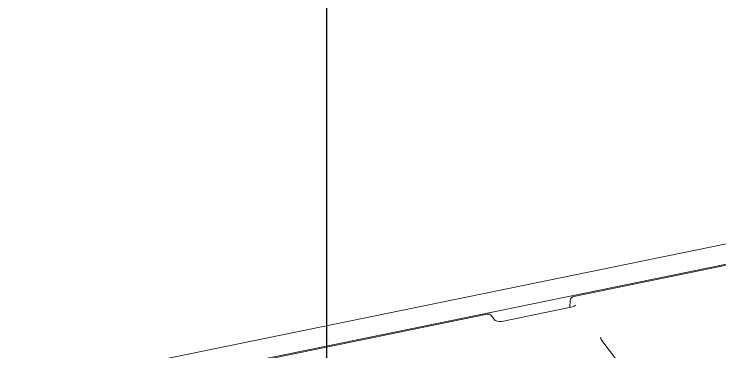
# Model space of a CAD drawing. Header units: millimetres. Extents: x 4267 to 8467, y 166 to 3136.
# Drawn here: x 5139.8 to 5216.2, y 2014.6 to 2051.1 of the extents above; entities that cross this region are included whole.
import ezdxf

# ---------------------------------------------------------------- set-up
doc = ezdxf.new("R2010")
doc.units = ezdxf.units.MM
doc.styles.get("Standard").update_dxf_attribs({"font": 'SimSun.ttf'})
doc.dimstyles.new('ISO-25', dxfattribs={"dimtxt": 2.5, "dimasz": 2.5, "dimexe": 1.25, "dimexo": 0.625, "dimtad": 1, "dimtxsty": 'Standard', "dimcen": 2.5, "dimadec": 0, "dimazin": 0, "dimtfac": 1, "dimtmove": 0, "dimatfit": 3, "dimfxl": 1, "dimarcsym": 0})

msp = doc.modelspace()

# ---------------------------------------------------------------- linework, layer by layer
at = {"linetype": 'Continuous', "lineweight": 5}
for p, q in [((5135.581, 2009.621, 326.374), (5554.128, 2095.268, 326.374)), ((5137.031, 2007.715, 326.374), (5555.578, 2093.362, 326.374)), ((5232.557, 2027.147, 326.374), (5200.397, 2020.566, 326.374)), ((5200.033, 2020.154, 326.374), (5199.972, 2019.378, 326.374)), ((5200.284, 2019.442, 326.374), (5192.596, 2017.869, 326.374)), ((5191.033, 2018.65, 326.374), (5137.551, 2007.706, 326.374)), ((5191.851, 2018.003, 326.374), (5191.488, 2018.479, 326.374)), ((5214.069, 2001.857, 326.374), (5203.457, 2015.8, 326.374))]:
    msp.add_line(p, q, dxfattribs=at)
for points in [[(5200.448, 2019.498), (5200.452, 2019.5, 0.002216), (5200.456, 2019.502, 0.002247), (5200.46, 2019.504, 0.002274), (5200.464, 2019.507, 0.002293), (5200.468, 2019.509, 0.002317), (5200.472, 2019.512, 0.002341), (5200.476, 2019.514, 0.002366), (5200.48, 2019.516, 0.00239), (5200.484, 2019.519, 0.002416), (5200.488, 2019.521, 0.002441), (5200.491, 2019.524, 0.002469), (5200.495, 2019.526, 0.002495), (5200.499, 2019.529, 0.002523), (5200.502, 2019.531, 0.00255), (5200.506, 2019.534, 0.00258), (5200.509, 2019.536, 0.002608), (5200.512, 2019.539, 0.002639), (5200.516, 2019.542, 0.002668), (5200.519, 2019.544, 0.0027), (5200.522, 2019.547, 0.00273), (5200.526, 2019.55, 0.002762), (5200.529, 2019.552, 0.002792), (5200.532, 2019.555, 0.002828), (5200.535, 2019.558, 0.002866), (5200.538, 2019.56, 0.002893), (5200.541, 2019.563, 0.002909), (5200.544, 2019.566, 0.00297), (5200.546, 2019.569, 0.003065), (5200.549, 2019.572, 0.003016), (5200.552, 2019.574, 0.002848), (5200.555, 2019.577, 0.003179), (5200.557, 2019.58, 0.003839), (5200.56, 2019.583, 0.002956), (5200.562, 2019.586, 0.001024), (5200.565, 2019.588, 0.004225), (5200.567, 2019.592, 0.007442), (5200.571, 2019.597, 0.003713), (5200.577, 2019.604, 0.001986)], [(5200.48, 2019.517), (5200.482, 2019.519, 0.001636), (5200.484, 2019.52, 0.00165), (5200.486, 2019.522, 0.001664), (5200.488, 2019.523, 0.001675), (5200.49, 2019.525, 0.001688), (5200.492, 2019.527, 0.001701), (5200.494, 2019.528, 0.001714), (5200.496, 2019.53, 0.001727), (5200.498, 2019.532, 0.00174), (5200.5, 2019.533, 0.001753), (5200.502, 2019.535, 0.001767), (5200.504, 2019.536, 0.001781), (5200.506, 2019.538, 0.001795), (5200.507, 2019.54, 0.001808), (5200.509, 2019.541, 0.001823), (5200.511, 2019.543, 0.001837), (5200.513, 2019.545, 0.001852), (5200.515, 2019.546, 0.001866), (5200.516, 2019.548, 0.001881), (5200.518, 2019.55, 0.001896), (5200.52, 2019.551, 0.001911), (5200.522, 2019.553, 0.001924), (5200.523, 2019.555, 0.001941), (5200.525, 2019.556, 0.00196), (5200.527, 2019.558, 0.001971), (5200.528, 2019.56, 0.001974), (5200.53, 2019.562, 0.002007), (5200.531, 2019.563, 0.002064), (5200.533, 2019.565, 0.002022), (5200.534, 2019.567, 0.001902), (5200.536, 2019.569, 0.002115), (5200.537, 2019.57, 0.002543), (5200.539, 2019.572, 0.001948), (5200.54, 2019.574, 0.000672), (5200.542, 2019.575, 0.002773), (5200.543, 2019.577, 0.004845), (5200.546, 2019.581, 0.0024), (5200.549, 2019.585, 0.001279)], [(5200.577, 2019.604), (5200.573, 2019.601, 0.003229), (5200.57, 2019.599, 0.003243), (5200.566, 2019.597, 0.003255), (5200.563, 2019.595, 0.003265), (5200.56, 2019.593, 0.003276), (5200.557, 2019.591, 0.003286), (5200.553, 2019.588, 0.003295), (5200.55, 2019.586, 0.003303), (5200.547, 2019.584, 0.003312), (5200.544, 2019.581, 0.00332), (5200.541, 2019.579, 0.003327), (5200.538, 2019.576, 0.003331), (5200.535, 2019.574, 0.00334), (5200.532, 2019.571, 0.00335), (5200.529, 2019.568, 0.003348), (5200.526, 2019.566, 0.003331), (5200.524, 2019.563, 0.003363), (5200.521, 2019.56, 0.003432), (5200.518, 2019.558, 0.00334), (5200.516, 2019.555, 0.003124), (5200.513, 2019.552, 0.003442), (5200.51, 2019.549, 0.004091), (5200.508, 2019.546, 0.003121), (5200.505, 2019.544, 0.001101), (5200.503, 2019.541, 0.004373), (5200.5, 2019.538, 0.007514), (5200.496, 2019.533, 0.003693), (5200.491, 2019.526, 0.001965)], [(5191.033, 2018.65), (5191.033, 2018.65, 0.000016), (5191.033, 2018.65, 0.000016), (5191.033, 2018.65, 0.000016), (5191.033, 2018.65, 0.000016), (5191.033, 2018.65, 0.000016), (5191.033, 2018.65, 0.000016), (5191.033, 2018.65, 0.000016), (5191.033, 2018.65, 0.000016), (5191.033, 2018.65, 0.000016), (5191.033, 2018.65, 0.000016), (5191.033, 2018.65, 0.000016), (5191.033, 2018.65, 0.000016), (5191.033, 2018.65, 0.000016), (5191.033, 2018.65, 0.000016), (5191.033, 2018.65, 0.000016), (5191.033, 2018.65, 0.000016), (5191.033, 2018.65, 0.000016), (5191.033, 2018.65, 0.000017), (5191.033, 2018.65, 0.000016), (5191.033, 2018.65, 0.000015), (5191.033, 2018.65, 0.000017), (5191.033, 2018.65, 0.00002), (5191.033, 2018.65, 0.000015), (5191.033, 2018.65, 0.000005), (5191.033, 2018.65, 0.000021), (5191.033, 2018.65, 0.000037), (5191.033, 2018.65, 0.000018), (5191.033, 2018.65, 0.00001)]]:
    msp.add_lwpolyline(points, format="xyb", dxfattribs=at)
for points in [[(5200.397, 2020.566, 326.374), (5200.202, 2020.529, 326.374), (5200.045, 2020.353, 326.374), (5200.033, 2020.154, 326.374)], [(5200.48, 2019.517, 326.374), (5200.454, 2019.497, 326.374), (5200.382, 2019.461, 326.374), (5200.284, 2019.442, 326.374)], [(5191.488, 2018.479, 326.374), (5191.386, 2018.617, 326.374), (5191.201, 2018.687, 326.374), (5191.033, 2018.65, 326.374)], [(5203.457, 2015.8, 326.374), (5203.351, 2015.942, 326.374), (5203.322, 2016.055, 326.374), (5203.326, 2016.152, 326.374)]]:
    msp.add_open_spline(points, degree=3, dxfattribs=at)
msp.add_open_spline([(5192.596, 2017.869, 326.374), (5192.517, 2017.856, 326.374), (5192.171, 2017.812, 326.374), (5191.834, 2017.986, 326.374), (5191.851, 2018.003, 326.374)], degree=3, knots=[0, 0, 0, 0, 0.272685, 1, 1, 1, 1], dxfattribs=at)

# ---------------------------------------------------------------- leaders
at = {"lineweight": 5}
msp.add_leader([(5173.644, 1899.514, 326.374), (5173.644, 2142.606, 326.374), (5216.541, 2142.606, 326.374)], dimstyle='ISO-25', override={"dimtxt": 10, "dimgap": 0.625, "dimtad": 0, "dimarcsym": 1}, dxfattribs=at)

doc.saveas('drawing.dxf')
